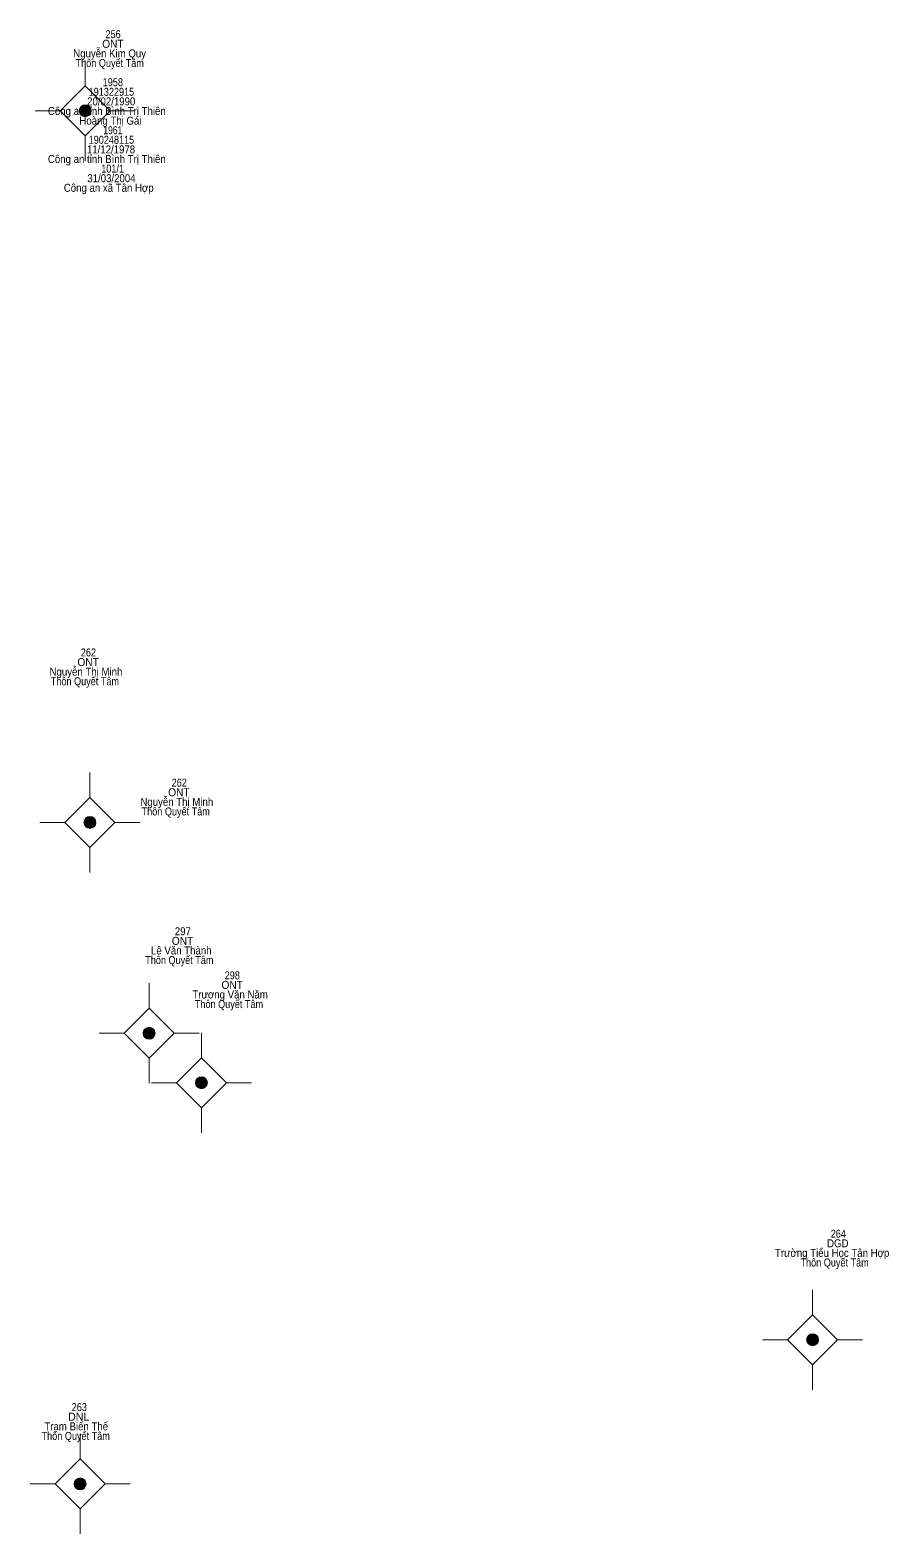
# Model space of a CAD drawing. Header units: metres. Extents: x 548452 to 551009, y 1840956 to 1844548.
# Drawn here: x 550665.1 to 550708.1, y 1841214.2 to 1841289.4 of the extents above; entities that cross this region are included whole.
import ezdxf
from ezdxf.enums import TextEntityAlignment as Align

# ---------------------------------------------------------------- set-up
doc = ezdxf.new("R2010")
doc.units = ezdxf.units.M
doc.header["$LTSCALE"] = 0.16
doc.layers.add('11', color=7, linetype='Continuous', lineweight=13)
doc.layers.add('15', color=7, linetype='Continuous')

msp = doc.modelspace()

# ---------------------------------------------------------------- hatches: boundary and pattern name
at = {"layer": '11'}
for points in [[(550668.1895, 1841285.35, 1), (550667.5895, 1841285.35, 1)], [(550668.4195, 1841249.77, 1), (550667.8195, 1841249.77, 1)], [(550671.3795, 1841239.23, 1), (550670.7795, 1841239.23, 1)], [(550673.9895, 1841236.76, 1), (550673.3895, 1841236.76, 1)], [(550704.5395, 1841223.91, 1), (550703.9395, 1841223.91, 1)], [(550667.9295, 1841216.7, 1), (550667.3295, 1841216.7, 1)]]:
    msp.add_hatch(color=256, dxfattribs=at).paths.add_polyline_path(points)

# ---------------------------------------------------------------- linework, layer by layer
for p, q in [((550667.89, 1841287.85), (550667.89, 1841286.6)), ((550666.64, 1841285.35), (550665.39, 1841285.35)), ((550670.39, 1841285.35), (550669.14, 1841285.35)), ((550667.89, 1841284.1), (550667.89, 1841282.85)), ((550668.12, 1841252.27), (550668.12, 1841251.02)), ((550666.87, 1841249.77), (550665.62, 1841249.77)), ((550670.62, 1841249.77), (550669.37, 1841249.77)), ((550668.12, 1841248.52), (550668.12, 1841247.27)), ((550671.08, 1841241.73), (550671.08, 1841240.48)), ((550669.83, 1841239.23), (550668.58, 1841239.23)), ((550673.58, 1841239.23), (550672.33, 1841239.23)), ((550673.69, 1841239.26), (550673.69, 1841238.01)), ((550671.08, 1841237.98), (550671.08, 1841236.73)), ((550672.44, 1841236.76), (550671.19, 1841236.76)), ((550676.19, 1841236.76), (550674.94, 1841236.76)), ((550673.69, 1841235.51), (550673.69, 1841234.26)), ((550704.24, 1841226.41), (550704.24, 1841225.16)), ((550702.99, 1841223.91), (550701.74, 1841223.91)), ((550706.74, 1841223.91), (550705.49, 1841223.91)), ((550704.24, 1841222.66), (550704.24, 1841221.41)), ((550667.63, 1841219.2), (550667.63, 1841217.95)), ((550666.38, 1841216.7), (550665.13, 1841216.7)), ((550670.13, 1841216.7), (550668.88, 1841216.7)), ((550667.63, 1841215.45), (550667.63, 1841214.2))]:
    msp.add_line(p, q, dxfattribs=at)
for points in [[(550667.89, 1841286.6), (550666.64, 1841285.35), (550667.89, 1841284.1), (550669.14, 1841285.35)], [(550668.12, 1841251.02), (550666.87, 1841249.77), (550668.12, 1841248.52), (550669.37, 1841249.77)], [(550671.08, 1841240.48), (550669.83, 1841239.23), (550671.08, 1841237.98), (550672.33, 1841239.23)], [(550673.69, 1841238.01), (550672.44, 1841236.76), (550673.69, 1841235.51), (550674.94, 1841236.76)], [(550704.24, 1841225.16), (550702.99, 1841223.91), (550704.24, 1841222.66), (550705.49, 1841223.91)], [(550667.63, 1841217.95), (550666.38, 1841216.7), (550667.63, 1841215.45), (550668.88, 1841216.7)]]:
    msp.add_lwpolyline(points, close=True, dxfattribs=at)
for centre in [(550667.8895, 1841285.35), (550668.1195, 1841249.77), (550671.0795, 1841239.23), (550673.6895, 1841236.76), (550704.2395, 1841223.91), (550667.6295, 1841216.7)]:
    msp.add_circle(centre, 0.3, dxfattribs=at)

# ---------------------------------------------------------------- texts
at = {"layer": '15'}
for s, width, p in [('256', 0.85, (550669.28, 1841288.98)), ('Nguyễn Kim Quy', 0.9, (550669.105, 1841288.02)), ('ONT', 0.95, (550669.27, 1841288.5)), ('Thôn Quyết Tâm', 0.85, (550669.11, 1841287.54)), ('1958', 0.85, (550669.265, 1841286.58)), ('191322915', 0.85, (550669.195, 1841286.1)), ('Công an tỉnh Bình Trị Thiên', 0.9, (550668.965, 1841285.14)), ('20/02/1990', 0.9, (550669.185, 1841285.62)), ('Hoàng Thị Gái', 0.9, (550669.145, 1841284.66)), ('190248115', 0.85, (550669.195, 1841283.7)), ('1961', 0.8, (550669.265, 1841284.18)), ('Công an tỉnh Bình Trị Thiên', 0.9, (550668.965, 1841282.74)), ('11/12/1978', 0.9, (550669.175, 1841283.22)), ('101/1', 0.85, (550669.255, 1841282.26)), ('Công an xã Tân Hợp', 0.9, (550669.06, 1841281.3)), ('31/03/2004', 0.9, (550669.195, 1841281.78)), ('262', 0.85, (550668.045, 1841258.07)), (' Nguyễn Thị Minh', 0.9, (550667.855, 1841257.11)), ('ONT', 0.95, (550668.03, 1841257.59)), ('Thôn Quyết Tâm', 0.85, (550667.87, 1841256.63)), ('262', 0.85, (550672.585, 1841251.56)), (' Nguyễn Thị Minh', 0.9, (550672.395, 1841250.6)), ('ONT', 0.95, (550672.57, 1841251.08)), ('Thôn Quyết Tâm', 0.85, (550672.41, 1841250.12)), ('ONT', 0.95, (550672.75, 1841243.65)), ('297', 0.9, (550672.765, 1841244.13)), (' Lê Văn Thành', 0.9, (550672.62, 1841243.17)), ('Thôn Quyết Tâm', 0.85, (550672.59, 1841242.69)), ('ONT', 0.95, (550675.23, 1841241.45)), ('298', 0.85, (550675.235, 1841241.93)), (' Trương Văn Năm', 0.9, (550675.06, 1841240.97)), ('Thôn Quyết Tâm', 0.85, (550675.07, 1841240.49)), ('264', 0.85, (550705.525, 1841229.01)), ('Trường Tiểu Học Tân Hợp', 0.9, (550705.215, 1841228.05)), ('DGD', 0.9, (550705.495, 1841228.53)), ('Thôn Quyết Tâm', 0.85, (550705.34, 1841227.57)), ('263', 0.85, (550667.59, 1841220.34)), ('Thôn Quyết Tâm', 0.85, (550667.41, 1841218.9)), ('Trạm Biến Thế', 0.9, (550667.435, 1841219.38))]:
    msp.add_text(s, height=0.4, dxfattribs=dict(at, width=width)).set_placement(p, align=Align.CENTER)
msp.add_text('DNL', height=0.4, dxfattribs=at).set_placement((550667.56, 1841219.86), align=Align.CENTER)

doc.saveas('drawing.dxf')
